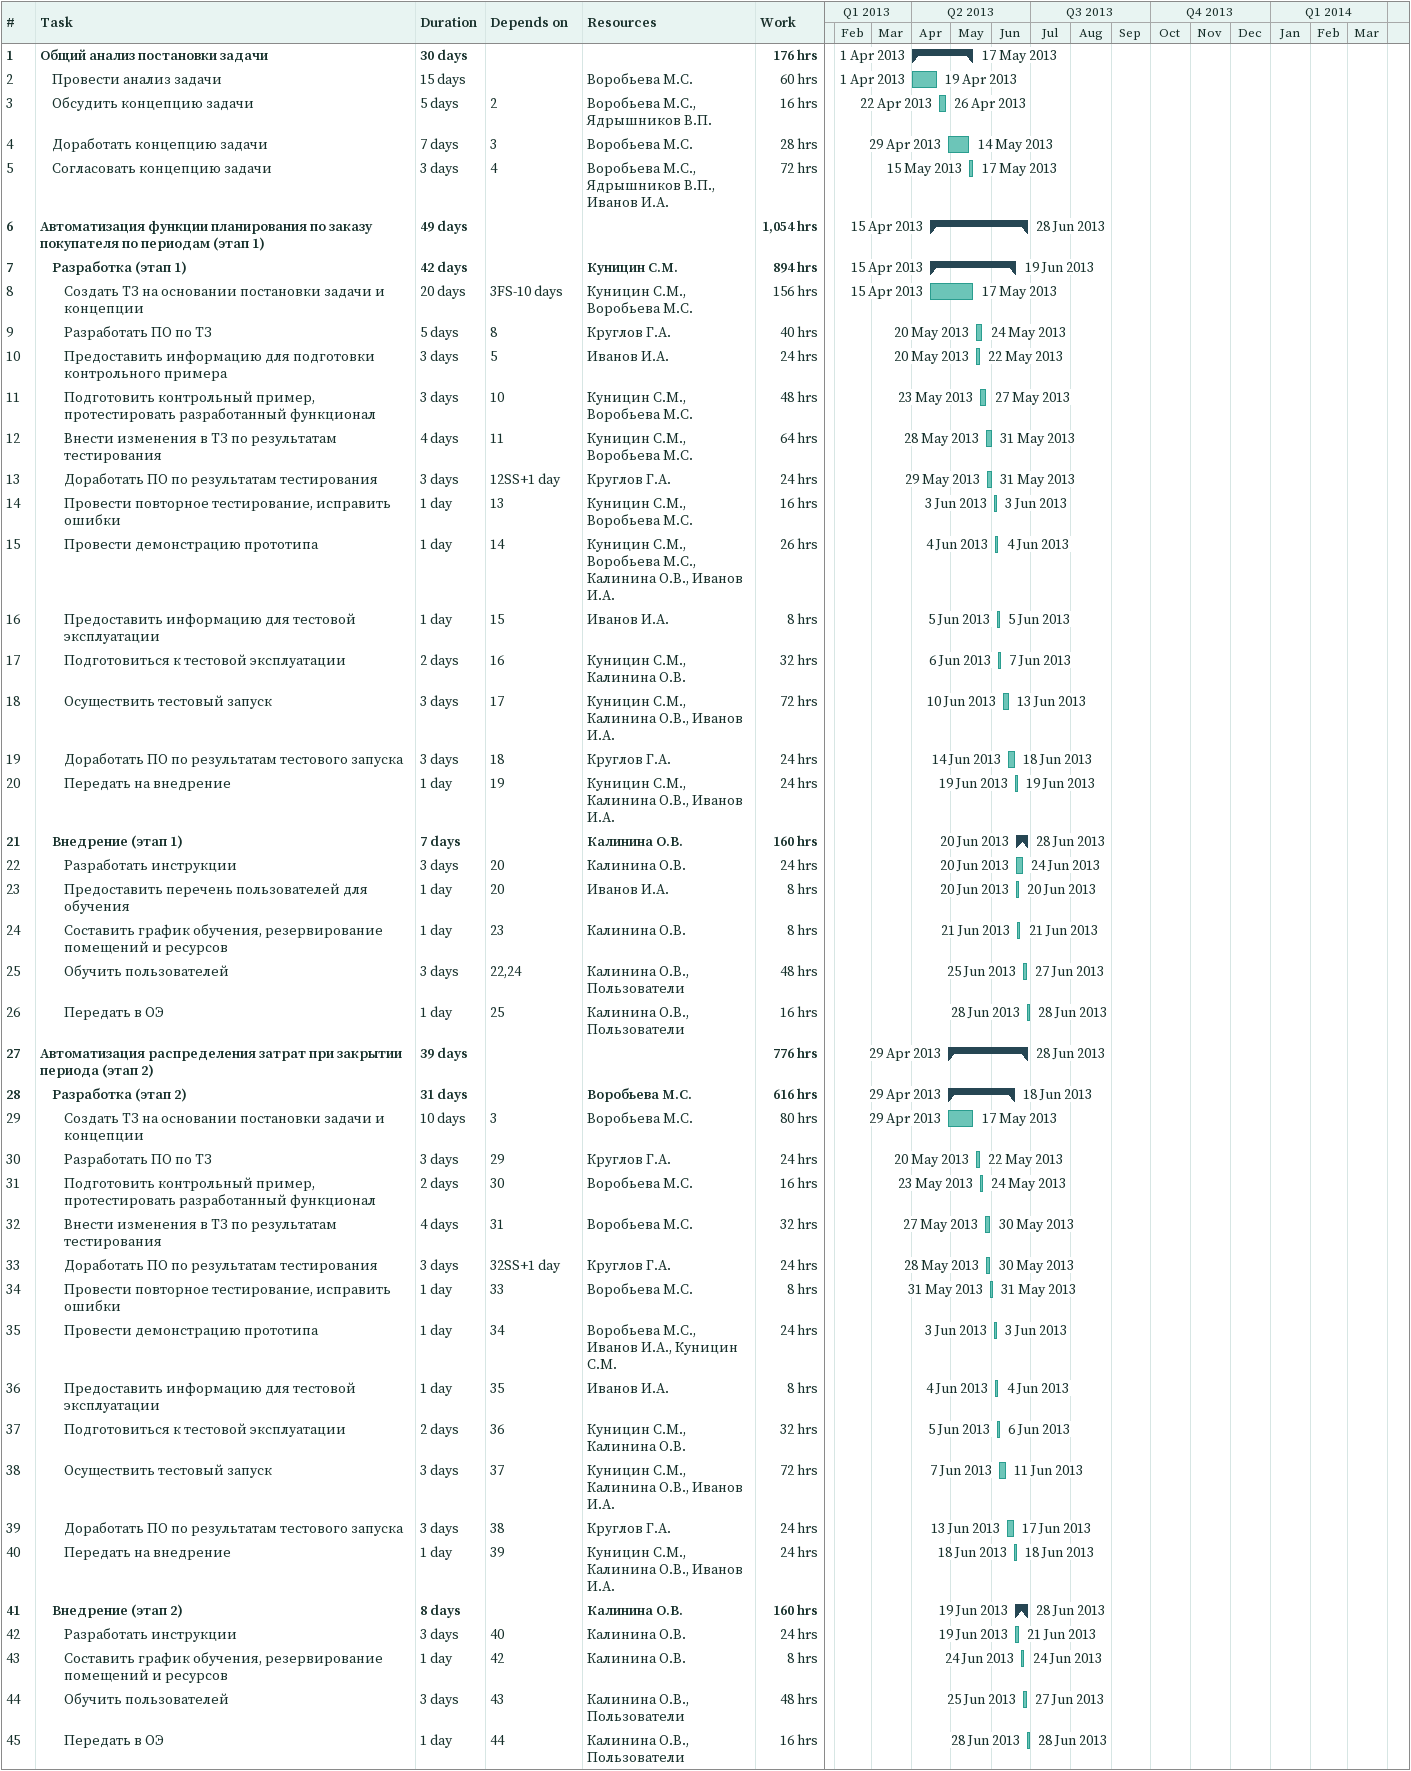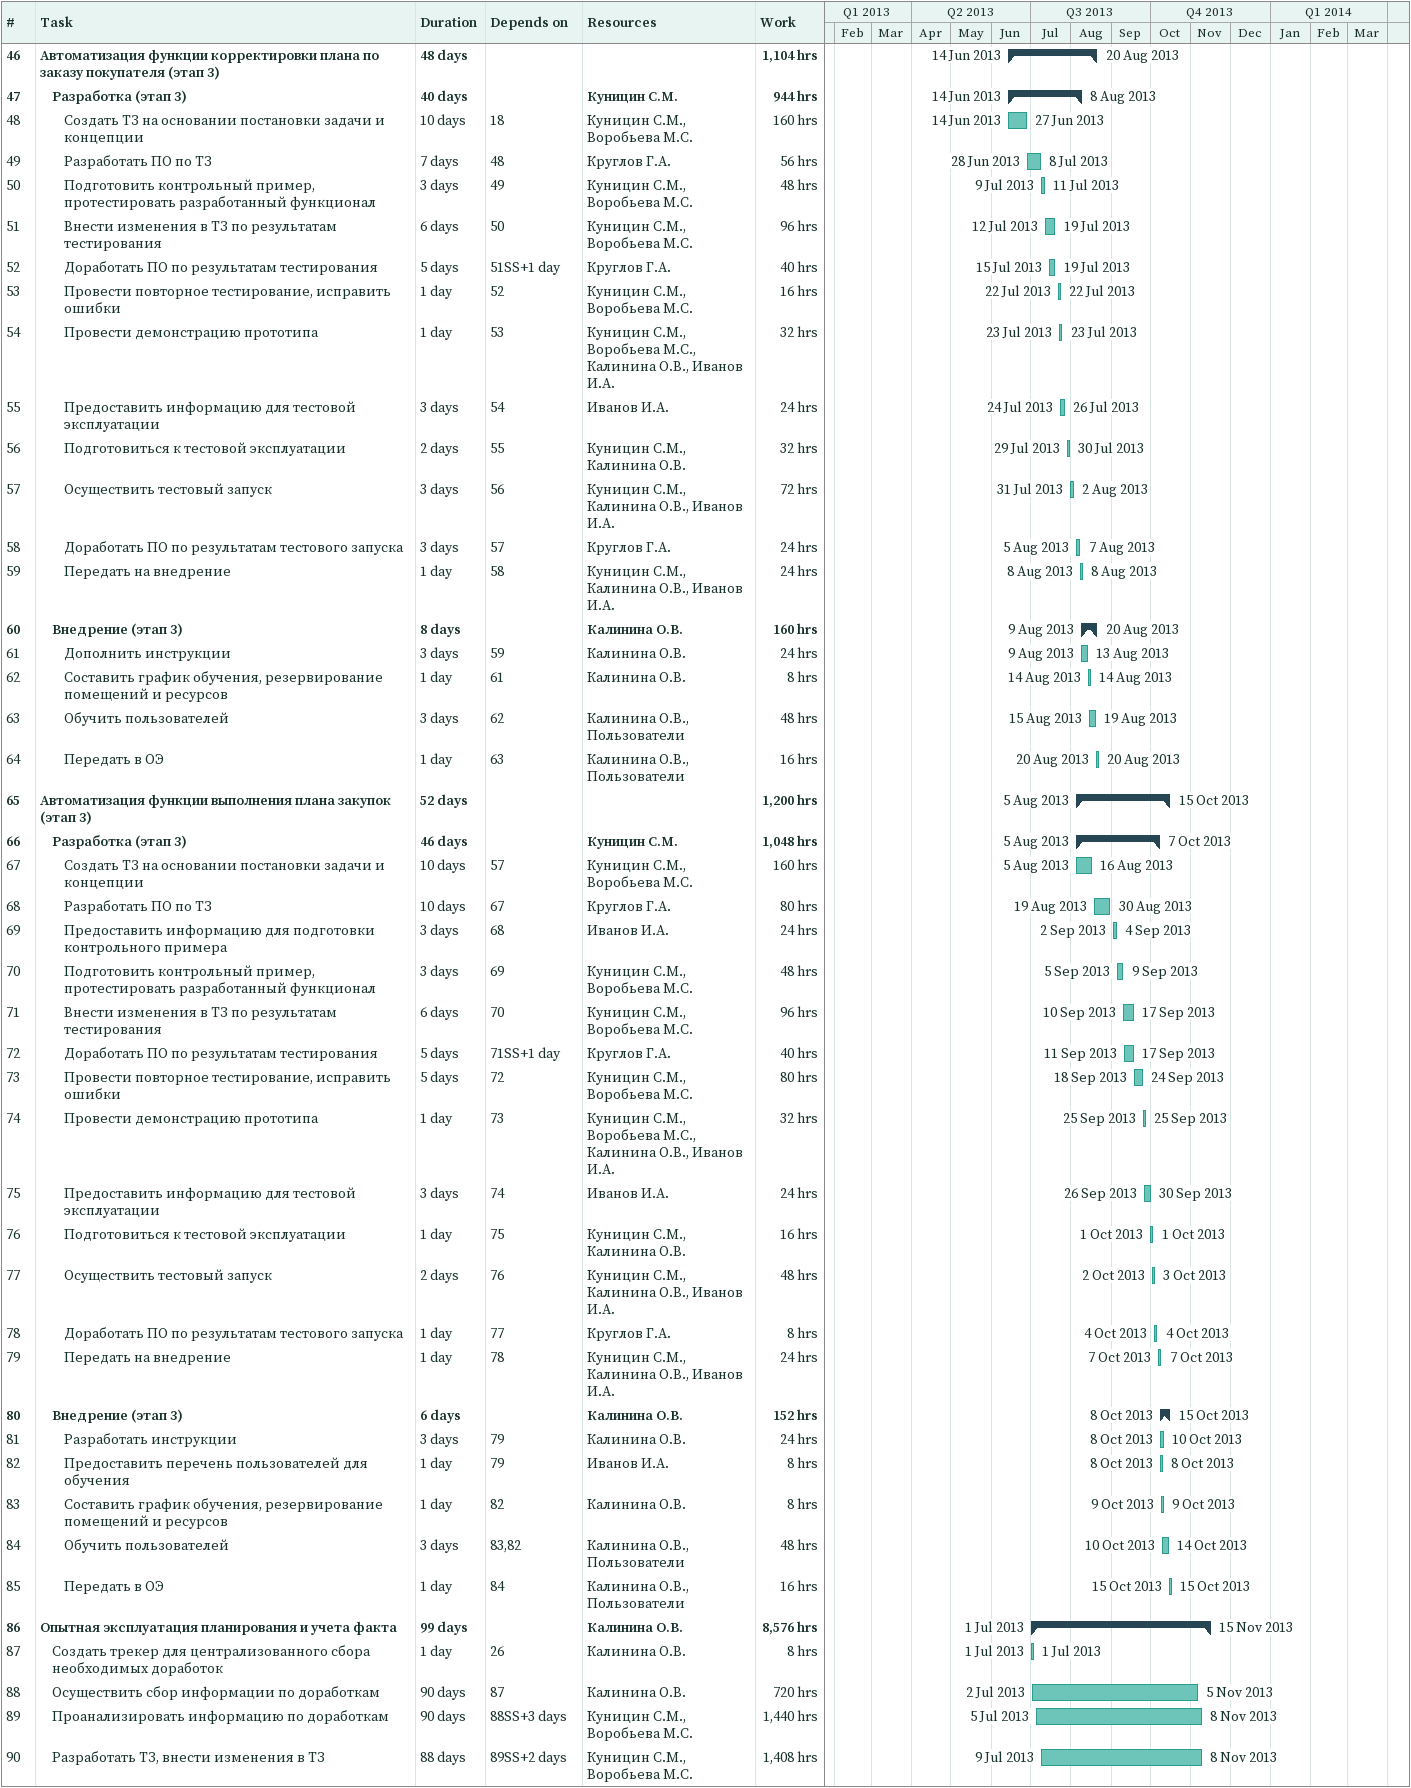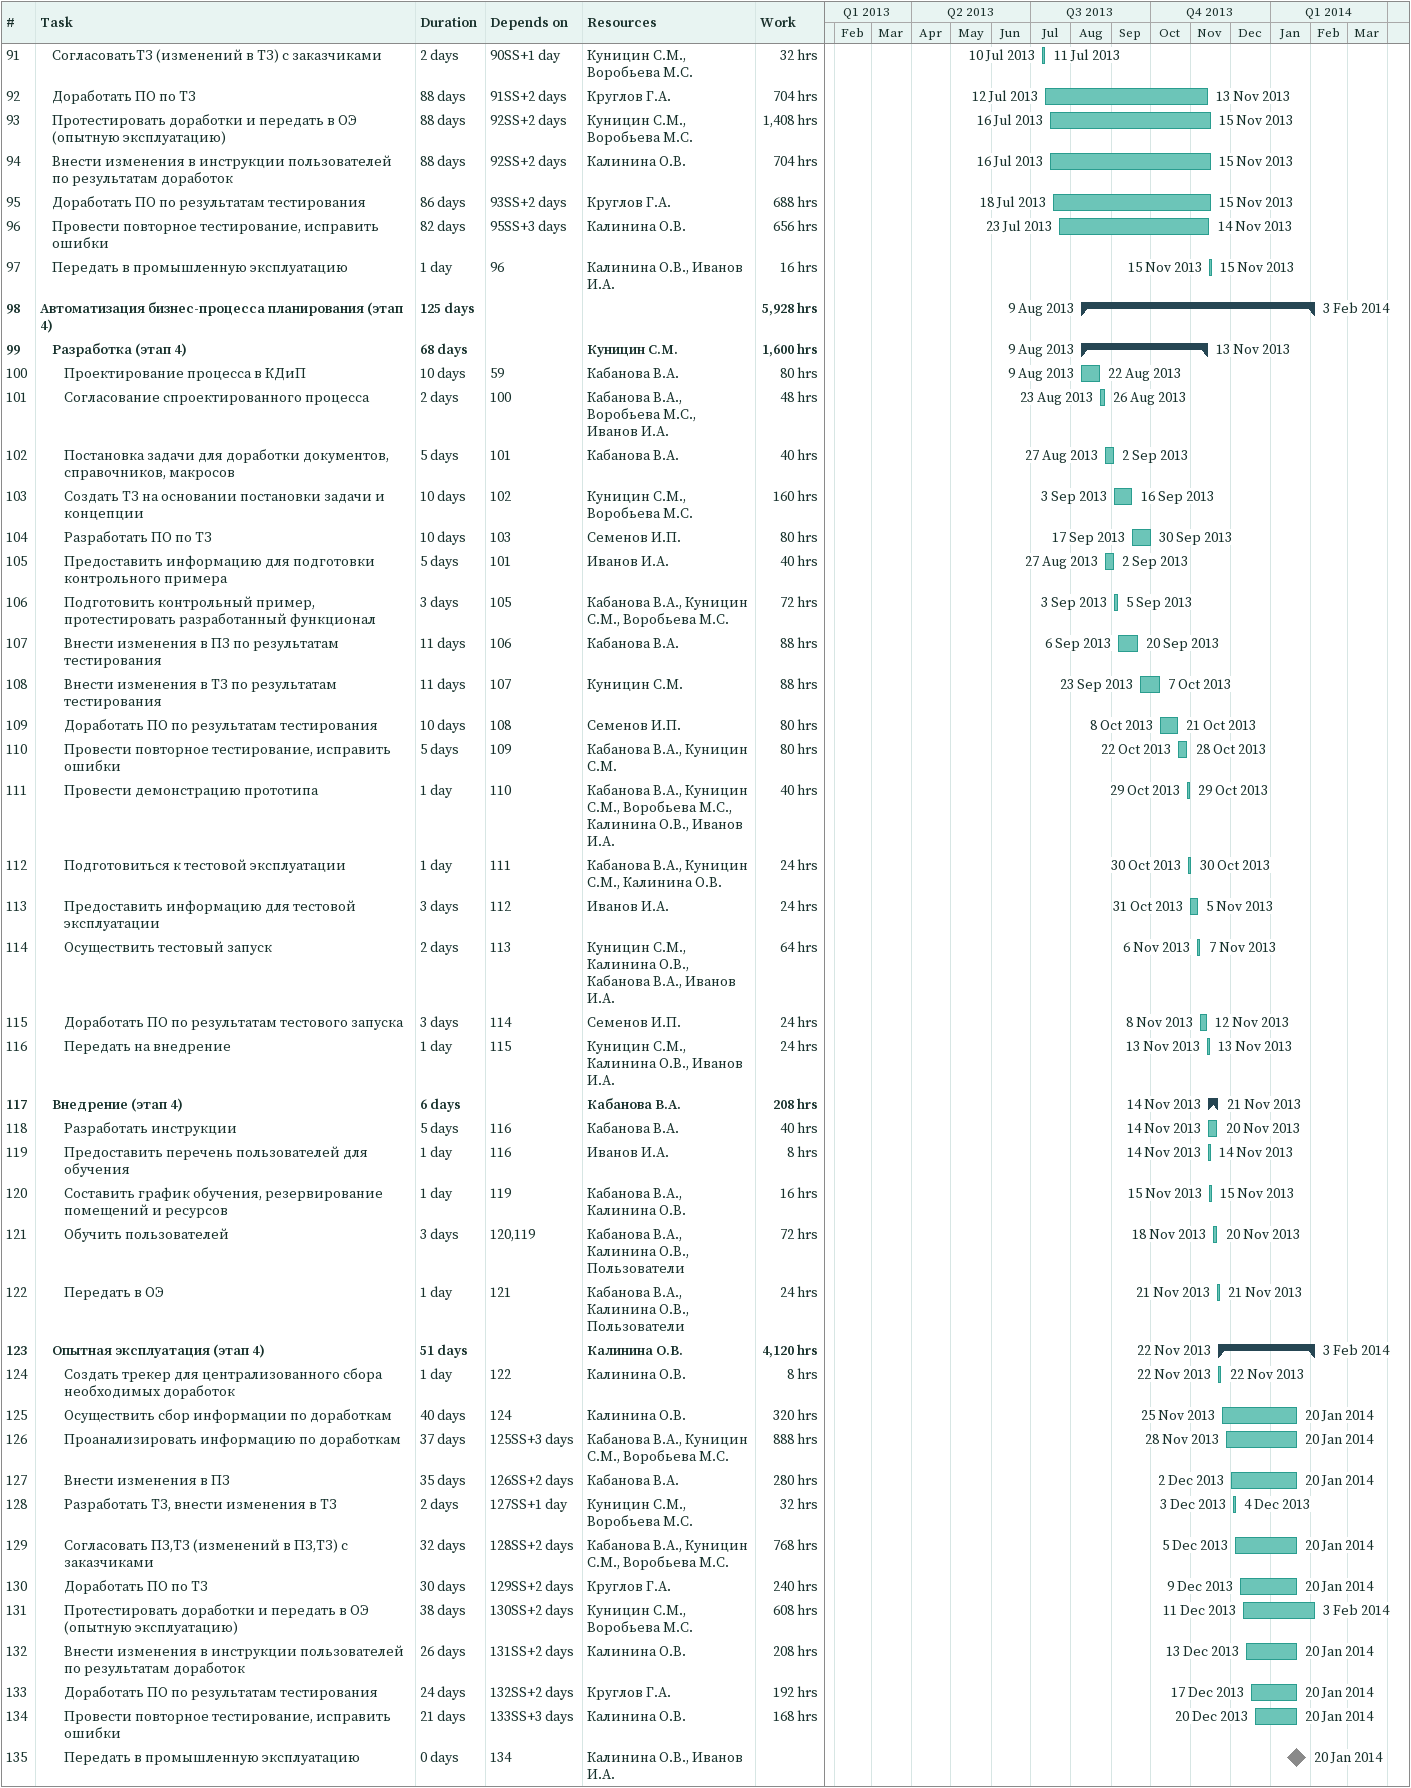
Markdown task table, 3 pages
| ID | Level | Task | Duration | Start | Finish | Predecessors | Resources | Work (h) |
|---|---|---|---|---|---|---|---|---|
| 1 | 1 | **Общий анализ постановки задачи** | 30d | 2013-04-01 | 2013-05-17 |  |  | 176 |
| 2 | 2 | Провести анализ задачи | 15d | 2013-04-01 | 2013-04-19 |  | Воробьева М.С. | 60 |
| 3 | 2 | Обсудить концепцию задачи | 5d | 2013-04-22 | 2013-04-26 | 2 | Воробьева М.С., Ядрышников В.П. | 16 |
| 4 | 2 | Доработать концепцию задачи | 7d | 2013-04-29 | 2013-05-14 | 3 | Воробьева М.С. | 28 |
| 5 | 2 | Согласовать концепцию задачи | 3d | 2013-05-15 | 2013-05-17 | 4 | Воробьева М.С., Ядрышников В.П., Иванов И.А. | 72 |
| 6 | 1 | **Автоматизация функции планирования по заказу покупателя по периодам (этап 1)** | 49d | 2013-04-15 | 2013-06-28 |  |  | 1054 |
| 7 | 2 | **Разработка (этап 1)** | 42d | 2013-04-15 | 2013-06-19 |  | Куницин С.М. | 894 |
| 8 | 3 | Создать ТЗ на основании постановки задачи и концепции | 20d | 2013-04-15 | 2013-05-17 | 3FS-10d | Куницин С.М., Воробьева М.С. | 156 |
| 9 | 3 | Разработать ПО по ТЗ | 5d | 2013-05-20 | 2013-05-24 | 8 | Круглов Г.А. | 40 |
| 10 | 3 | Предоставить информацию для подготовки контрольного примера | 3d | 2013-05-20 | 2013-05-22 | 5 | Иванов И.А. | 24 |
| 11 | 3 | Подготовить контрольный пример, протестировать разработанный функционал | 3d | 2013-05-23 | 2013-05-27 | 10 | Куницин С.М., Воробьева М.С. | 48 |
| 12 | 3 | Внести изменения в ТЗ по результатам тестирования | 4d | 2013-05-28 | 2013-05-31 | 11 | Куницин С.М., Воробьева М.С. | 64 |
| 13 | 3 | Доработать ПО по результатам тестирования | 3d | 2013-05-29 | 2013-05-31 | 12SS+1d | Круглов Г.А. | 24 |
| 14 | 3 | Провести повторное тестирование, исправить ошибки | 1d | 2013-06-03 | 2013-06-03 | 13 | Куницин С.М., Воробьева М.С. | 16 |
| 15 | 3 | Провести демонстрацию прототипа | 1d | 2013-06-04 | 2013-06-04 | 14 | Куницин С.М., Воробьева М.С., Калинина О.В., Иванов И.А. | 26 |
| 16 | 3 | Предоставить информацию для тестовой эксплуатации | 1d | 2013-06-05 | 2013-06-05 | 15 | Иванов И.А. | 8 |
| 17 | 3 | Подготовиться к тестовой эксплуатации | 2d | 2013-06-06 | 2013-06-07 | 16 | Куницин С.М., Калинина О.В. | 32 |
| 18 | 3 | Осуществить тестовый запуск | 3d | 2013-06-10 | 2013-06-13 | 17 | Куницин С.М., Калинина О.В., Иванов И.А. | 72 |
| 19 | 3 | Доработать ПО по результатам тестового запуска | 3d | 2013-06-14 | 2013-06-18 | 18 | Круглов Г.А. | 24 |
| 20 | 3 | Передать на внедрение | 1d | 2013-06-19 | 2013-06-19 | 19 | Куницин С.М., Калинина О.В., Иванов И.А. | 24 |
| 21 | 2 | **Внедрение (этап 1)** | 7d | 2013-06-20 | 2013-06-28 |  | Калинина О.В. | 160 |
| 22 | 3 | Разработать инструкции | 3d | 2013-06-20 | 2013-06-24 | 20 | Калинина О.В. | 24 |
| 23 | 3 | Предоставить перечень пользователей для обучения | 1d | 2013-06-20 | 2013-06-20 | 20 | Иванов И.А. | 8 |
| 24 | 3 | Составить график обучения, резервирование помещений и ресурсов | 1d | 2013-06-21 | 2013-06-21 | 23 | Калинина О.В. | 8 |
| 25 | 3 | Обучить пользователей | 3d | 2013-06-25 | 2013-06-27 | 22, 24 | Калинина О.В., Пользователи | 48 |
| 26 | 3 | Передать в ОЭ | 1d | 2013-06-28 | 2013-06-28 | 25 | Калинина О.В., Пользователи | 16 |
| 27 | 1 | **Автоматизация распределения затрат при закрытии периода (этап 2)** | 39d | 2013-04-29 | 2013-06-28 |  |  | 776 |
| 28 | 2 | **Разработка (этап 2)** | 31d | 2013-04-29 | 2013-06-18 |  | Воробьева М.С. | 616 |
| 29 | 3 | Создать ТЗ на основании постановки задачи и концепции | 10d | 2013-04-29 | 2013-05-17 | 3 | Воробьева М.С. | 80 |
| 30 | 3 | Разработать ПО по ТЗ | 3d | 2013-05-20 | 2013-05-22 | 29 | Круглов Г.А. | 24 |
| 31 | 3 | Подготовить контрольный пример, протестировать разработанный функционал | 2d | 2013-05-23 | 2013-05-24 | 30 | Воробьева М.С. | 16 |
| 32 | 3 | Внести изменения в ТЗ по результатам тестирования | 4d | 2013-05-27 | 2013-05-30 | 31 | Воробьева М.С. | 32 |
| 33 | 3 | Доработать ПО по результатам тестирования | 3d | 2013-05-28 | 2013-05-30 | 32SS+1d | Круглов Г.А. | 24 |
| 34 | 3 | Провести повторное тестирование, исправить ошибки | 1d | 2013-05-31 | 2013-05-31 | 33 | Воробьева М.С. | 8 |
| 35 | 3 | Провести демонстрацию прототипа | 1d | 2013-06-03 | 2013-06-03 | 34 | Воробьева М.С., Иванов И.А., Куницин С.М. | 24 |
| 36 | 3 | Предоставить информацию для тестовой эксплуатации | 1d | 2013-06-04 | 2013-06-04 | 35 | Иванов И.А. | 8 |
| 37 | 3 | Подготовиться к тестовой эксплуатации | 2d | 2013-06-05 | 2013-06-06 | 36 | Куницин С.М., Калинина О.В. | 32 |
| 38 | 3 | Осуществить тестовый запуск | 3d | 2013-06-07 | 2013-06-11 | 37 | Куницин С.М., Калинина О.В., Иванов И.А. | 72 |
| 39 | 3 | Доработать ПО по результатам тестового запуска | 3d | 2013-06-13 | 2013-06-17 | 38 | Круглов Г.А. | 24 |
| 40 | 3 | Передать на внедрение | 1d | 2013-06-18 | 2013-06-18 | 39 | Куницин С.М., Калинина О.В., Иванов И.А. | 24 |
| 41 | 2 | **Внедрение (этап 2)** | 8d | 2013-06-19 | 2013-06-28 |  | Калинина О.В. | 160 |
| 42 | 3 | Разработать инструкции | 3d | 2013-06-19 | 2013-06-21 | 40 | Калинина О.В. | 24 |
| 43 | 3 | Составить график обучения, резервирование помещений и ресурсов | 1d | 2013-06-24 | 2013-06-24 | 42 | Калинина О.В. | 8 |
| 44 | 3 | Обучить пользователей | 3d | 2013-06-25 | 2013-06-27 | 43 | Калинина О.В., Пользователи | 48 |
| 45 | 3 | Передать в ОЭ | 1d | 2013-06-28 | 2013-06-28 | 44 | Калинина О.В., Пользователи | 16 |
| 46 | 1 | **Автоматизация функции корректировки плана по заказу покупателя (этап 3)** | 48d | 2013-06-14 | 2013-08-20 |  |  | 1104 |
| 47 | 2 | **Разработка (этап 3)** | 40d | 2013-06-14 | 2013-08-08 |  | Куницин С.М. | 944 |
| 48 | 3 | Создать ТЗ на основании постановки задачи и концепции | 10d | 2013-06-14 | 2013-06-27 | 18 | Куницин С.М., Воробьева М.С. | 160 |
| 49 | 3 | Разработать ПО по ТЗ | 7d | 2013-06-28 | 2013-07-08 | 48 | Круглов Г.А. | 56 |
| 50 | 3 | Подготовить контрольный пример, протестировать разработанный функционал | 3d | 2013-07-09 | 2013-07-11 | 49 | Куницин С.М., Воробьева М.С. | 48 |
| 51 | 3 | Внести изменения в ТЗ по результатам тестирования | 6d | 2013-07-12 | 2013-07-19 | 50 | Куницин С.М., Воробьева М.С. | 96 |
| 52 | 3 | Доработать ПО по результатам тестирования | 5d | 2013-07-15 | 2013-07-19 | 51SS+1d | Круглов Г.А. | 40 |
| 53 | 3 | Провести повторное тестирование, исправить ошибки | 1d | 2013-07-22 | 2013-07-22 | 52 | Куницин С.М., Воробьева М.С. | 16 |
| 54 | 3 | Провести демонстрацию прототипа | 1d | 2013-07-23 | 2013-07-23 | 53 | Куницин С.М., Воробьева М.С., Калинина О.В., Иванов И.А. | 32 |
| 55 | 3 | Предоставить информацию для тестовой эксплуатации | 3d | 2013-07-24 | 2013-07-26 | 54 | Иванов И.А. | 24 |
| 56 | 3 | Подготовиться к тестовой эксплуатации | 2d | 2013-07-29 | 2013-07-30 | 55 | Куницин С.М., Калинина О.В. | 32 |
| 57 | 3 | Осуществить тестовый запуск | 3d | 2013-07-31 | 2013-08-02 | 56 | Куницин С.М., Калинина О.В., Иванов И.А. | 72 |
| 58 | 3 | Доработать ПО по результатам тестового запуска | 3d | 2013-08-05 | 2013-08-07 | 57 | Круглов Г.А. | 24 |
| 59 | 3 | Передать на внедрение | 1d | 2013-08-08 | 2013-08-08 | 58 | Куницин С.М., Калинина О.В., Иванов И.А. | 24 |
| 60 | 2 | **Внедрение (этап 3)** | 8d | 2013-08-09 | 2013-08-20 |  | Калинина О.В. | 160 |
| 61 | 3 | Дополнить инструкции | 3d | 2013-08-09 | 2013-08-13 | 59 | Калинина О.В. | 24 |
| 62 | 3 | Составить график обучения, резервирование помещений и ресурсов | 1d | 2013-08-14 | 2013-08-14 | 61 | Калинина О.В. | 8 |
| 63 | 3 | Обучить пользователей | 3d | 2013-08-15 | 2013-08-19 | 62 | Калинина О.В., Пользователи | 48 |
| 64 | 3 | Передать в ОЭ | 1d | 2013-08-20 | 2013-08-20 | 63 | Калинина О.В., Пользователи | 16 |
| 65 | 1 | **Автоматизация функции выполнения плана закупок (этап 3)** | 52d | 2013-08-05 | 2013-10-15 |  |  | 1200 |
| 66 | 2 | **Разработка (этап 3)** | 46d | 2013-08-05 | 2013-10-07 |  | Куницин С.М. | 1048 |
| 67 | 3 | Создать ТЗ на основании постановки задачи и концепции | 10d | 2013-08-05 | 2013-08-16 | 57 | Куницин С.М., Воробьева М.С. | 160 |
| 68 | 3 | Разработать ПО по ТЗ | 10d | 2013-08-19 | 2013-08-30 | 67 | Круглов Г.А. | 80 |
| 69 | 3 | Предоставить информацию для подготовки контрольного примера | 3d | 2013-09-02 | 2013-09-04 | 68 | Иванов И.А. | 24 |
| 70 | 3 | Подготовить контрольный пример, протестировать разработанный функционал | 3d | 2013-09-05 | 2013-09-09 | 69 | Куницин С.М., Воробьева М.С. | 48 |
| 71 | 3 | Внести изменения в ТЗ по результатам тестирования | 6d | 2013-09-10 | 2013-09-17 | 70 | Куницин С.М., Воробьева М.С. | 96 |
| 72 | 3 | Доработать ПО по результатам тестирования | 5d | 2013-09-11 | 2013-09-17 | 71SS+1d | Круглов Г.А. | 40 |
| 73 | 3 | Провести повторное тестирование, исправить ошибки | 5d | 2013-09-18 | 2013-09-24 | 72 | Куницин С.М., Воробьева М.С. | 80 |
| 74 | 3 | Провести демонстрацию прототипа | 1d | 2013-09-25 | 2013-09-25 | 73 | Куницин С.М., Воробьева М.С., Калинина О.В., Иванов И.А. | 32 |
| 75 | 3 | Предоставить информацию для тестовой эксплуатации | 3d | 2013-09-26 | 2013-09-30 | 74 | Иванов И.А. | 24 |
| 76 | 3 | Подготовиться к тестовой эксплуатации | 1d | 2013-10-01 | 2013-10-01 | 75 | Куницин С.М., Калинина О.В. | 16 |
| 77 | 3 | Осуществить тестовый запуск | 2d | 2013-10-02 | 2013-10-03 | 76 | Куницин С.М., Калинина О.В., Иванов И.А. | 48 |
| 78 | 3 | Доработать ПО по результатам тестового запуска | 1d | 2013-10-04 | 2013-10-04 | 77 | Круглов Г.А. | 8 |
| 79 | 3 | Передать на внедрение | 1d | 2013-10-07 | 2013-10-07 | 78 | Куницин С.М., Калинина О.В., Иванов И.А. | 24 |
| 80 | 2 | **Внедрение (этап 3)** | 6d | 2013-10-08 | 2013-10-15 |  | Калинина О.В. | 152 |
| 81 | 3 | Разработать инструкции | 3d | 2013-10-08 | 2013-10-10 | 79 | Калинина О.В. | 24 |
| 82 | 3 | Предоставить перечень пользователей для обучения | 1d | 2013-10-08 | 2013-10-08 | 79 | Иванов И.А. | 8 |
| 83 | 3 | Составить график обучения, резервирование помещений и ресурсов | 1d | 2013-10-09 | 2013-10-09 | 82 | Калинина О.В. | 8 |
| 84 | 3 | Обучить пользователей | 3d | 2013-10-10 | 2013-10-14 | 83, 82 | Калинина О.В., Пользователи | 48 |
| 85 | 3 | Передать в ОЭ | 1d | 2013-10-15 | 2013-10-15 | 84 | Калинина О.В., Пользователи | 16 |
| 86 | 1 | **Опытная эксплуатация планирования и учета факта** | 99d | 2013-07-01 | 2013-11-15 |  | Калинина О.В. | 8576 |
| 87 | 2 | Создать трекер для централизованного сбора необходимых доработок | 1d | 2013-07-01 | 2013-07-01 | 26 | Калинина О.В. | 8 |
| 88 | 2 | Осуществить сбор информации по доработкам | 90d | 2013-07-02 | 2013-11-05 | 87 | Калинина О.В. | 720 |
| 89 | 2 | Проанализировать информацию по доработкам | 90d | 2013-07-05 | 2013-11-08 | 88SS+3d | Куницин С.М., Воробьева М.С. | 1440 |
| 90 | 2 | Разработать ТЗ, внести изменения в ТЗ | 88d | 2013-07-09 | 2013-11-08 | 89SS+2d | Куницин С.М., Воробьева М.С. | 1408 |
| 91 | 2 | СогласоватьТЗ (изменений в ТЗ) с заказчиками | 2d | 2013-07-10 | 2013-07-11 | 90SS+1d | Куницин С.М., Воробьева М.С. | 32 |
| 92 | 2 | Доработать ПО по ТЗ | 88d | 2013-07-12 | 2013-11-13 | 91SS+2d | Круглов Г.А. | 704 |
| 93 | 2 | Протестировать доработки и передать в ОЭ (опытную эксплуатацию) | 88d | 2013-07-16 | 2013-11-15 | 92SS+2d | Куницин С.М., Воробьева М.С. | 1408 |
| 94 | 2 | Внести изменения в инструкции пользователей по результатам доработок | 88d | 2013-07-16 | 2013-11-15 | 92SS+2d | Калинина О.В. | 704 |
| 95 | 2 | Доработать ПО по результатам тестирования | 86d | 2013-07-18 | 2013-11-15 | 93SS+2d | Круглов Г.А. | 688 |
| 96 | 2 | Провести повторное тестирование, исправить ошибки | 82d | 2013-07-23 | 2013-11-14 | 95SS+3d | Калинина О.В. | 656 |
| 97 | 2 | Передать в промышленную эксплуатацию | 1d | 2013-11-15 | 2013-11-15 | 96 | Калинина О.В., Иванов И.А. | 16 |
| 98 | 1 | **Автоматизация бизнес-процесса планирования (этап 4)** | 125d | 2013-08-09 | 2014-02-03 |  |  | 5928 |
| 99 | 2 | **Разработка (этап 4)** | 68d | 2013-08-09 | 2013-11-13 |  | Куницин С.М. | 1600 |
| 100 | 3 | Проектирование процесса в КДиП | 10d | 2013-08-09 | 2013-08-22 | 59 | Кабанова В.А. | 80 |
| 101 | 3 | Согласование спроектированного процесса | 2d | 2013-08-23 | 2013-08-26 | 100 | Кабанова В.А., Воробьева М.С., Иванов И.А. | 48 |
| 102 | 3 | Постановка задачи для доработки документов, справочников, макросов | 5d | 2013-08-27 | 2013-09-02 | 101 | Кабанова В.А. | 40 |
| 103 | 3 | Создать ТЗ на основании постановки задачи и концепции | 10d | 2013-09-03 | 2013-09-16 | 102 | Куницин С.М., Воробьева М.С. | 160 |
| 104 | 3 | Разработать ПО по ТЗ | 10d | 2013-09-17 | 2013-09-30 | 103 | Семенов И.П. | 80 |
| 105 | 3 | Предоставить информацию для подготовки контрольного примера | 5d | 2013-08-27 | 2013-09-02 | 101 | Иванов И.А. | 40 |
| 106 | 3 | Подготовить контрольный пример, протестировать разработанный функционал | 3d | 2013-09-03 | 2013-09-05 | 105 | Кабанова В.А., Куницин С.М., Воробьева М.С. | 72 |
| 107 | 3 | Внести изменения в ПЗ по результатам тестирования | 11d | 2013-09-06 | 2013-09-20 | 106 | Кабанова В.А. | 88 |
| 108 | 3 | Внести изменения в ТЗ по результатам тестирования | 11d | 2013-09-23 | 2013-10-07 | 107 | Куницин С.М. | 88 |
| 109 | 3 | Доработать ПО по результатам тестирования | 10d | 2013-10-08 | 2013-10-21 | 108 | Семенов И.П. | 80 |
| 110 | 3 | Провести повторное тестирование, исправить ошибки | 5d | 2013-10-22 | 2013-10-28 | 109 | Кабанова В.А., Куницин С.М. | 80 |
| 111 | 3 | Провести демонстрацию прототипа | 1d | 2013-10-29 | 2013-10-29 | 110 | Кабанова В.А., Куницин С.М., Воробьева М.С., Калинина О.В., Иванов И.А. | 40 |
| 112 | 3 | Подготовиться к тестовой эксплуатации | 1d | 2013-10-30 | 2013-10-30 | 111 | Кабанова В.А., Куницин С.М., Калинина О.В. | 24 |
| 113 | 3 | Предоставить информацию для тестовой эксплуатации | 3d | 2013-10-31 | 2013-11-05 | 112 | Иванов И.А. | 24 |
| 114 | 3 | Осуществить тестовый запуск | 2d | 2013-11-06 | 2013-11-07 | 113 | Куницин С.М., Калинина О.В., Кабанова В.А., Иванов И.А. | 64 |
| 115 | 3 | Доработать ПО по результатам тестового запуска | 3d | 2013-11-08 | 2013-11-12 | 114 | Семенов И.П. | 24 |
| 116 | 3 | Передать на внедрение | 1d | 2013-11-13 | 2013-11-13 | 115 | Куницин С.М., Калинина О.В., Иванов И.А. | 24 |
| 117 | 2 | **Внедрение (этап 4)** | 6d | 2013-11-14 | 2013-11-21 |  | Кабанова В.А. | 208 |
| 118 | 3 | Разработать инструкции | 5d | 2013-11-14 | 2013-11-20 | 116 | Кабанова В.А. | 40 |
| 119 | 3 | Предоставить перечень пользователей для обучения | 1d | 2013-11-14 | 2013-11-14 | 116 | Иванов И.А. | 8 |
| 120 | 3 | Составить график обучения, резервирование помещений и ресурсов | 1d | 2013-11-15 | 2013-11-15 | 119 | Кабанова В.А., Калинина О.В. | 16 |
| 121 | 3 | Обучить пользователей | 3d | 2013-11-18 | 2013-11-20 | 120, 119 | Кабанова В.А., Калинина О.В., Пользователи | 72 |
| 122 | 3 | Передать в ОЭ | 1d | 2013-11-21 | 2013-11-21 | 121 | Кабанова В.А., Калинина О.В., Пользователи | 24 |
| 123 | 2 | **Опытная эксплуатация (этап 4)** | 51d | 2013-11-22 | 2014-02-03 |  | Калинина О.В. | 4120 |
| 124 | 3 | Создать трекер для централизованного сбора необходимых доработок | 1d | 2013-11-22 | 2013-11-22 | 122 | Калинина О.В. | 8 |
| 125 | 3 | Осуществить сбор информации по доработкам | 40d | 2013-11-25 | 2014-01-20 | 124 | Калинина О.В. | 320 |
| 126 | 3 | Проанализировать информацию по доработкам | 37d | 2013-11-28 | 2014-01-20 | 125SS+3d | Кабанова В.А., Куницин С.М., Воробьева М.С. | 888 |
| 127 | 3 | Внести изменения в ПЗ | 35d | 2013-12-02 | 2014-01-20 | 126SS+2d | Кабанова В.А. | 280 |
| 128 | 3 | Разработать ТЗ, внести изменения в ТЗ | 2d | 2013-12-03 | 2013-12-04 | 127SS+1d | Куницин С.М., Воробьева М.С. | 32 |
| 129 | 3 | Согласовать ПЗ,ТЗ (изменений в ПЗ,ТЗ) с заказчиками | 32d | 2013-12-05 | 2014-01-20 | 128SS+2d | Кабанова В.А., Куницин С.М., Воробьева М.С. | 768 |
| 130 | 3 | Доработать ПО по ТЗ | 30d | 2013-12-09 | 2014-01-20 | 129SS+2d | Круглов Г.А. | 240 |
| 131 | 3 | Протестировать доработки и передать в ОЭ (опытную эксплуатацию) | 38d | 2013-12-11 | 2014-02-03 | 130SS+2d | Куницин С.М., Воробьева М.С. | 608 |
| 132 | 3 | Внести изменения в инструкции пользователей по результатам доработок | 26d | 2013-12-13 | 2014-01-20 | 131SS+2d | Калинина О.В. | 208 |
| 133 | 3 | Доработать ПО по результатам тестирования | 24d | 2013-12-17 | 2014-01-20 | 132SS+2d | Круглов Г.А. | 192 |
| 134 | 3 | Провести повторное тестирование, исправить ошибки | 21d | 2013-12-20 | 2014-01-20 | 133SS+3d | Калинина О.В. | 168 |
| 135 | 3 | Передать в промышленную эксплуатацию | 0d | 2014-01-20 | 2014-01-20 | 134 | Калинина О.В., Иванов И.А. |  |
